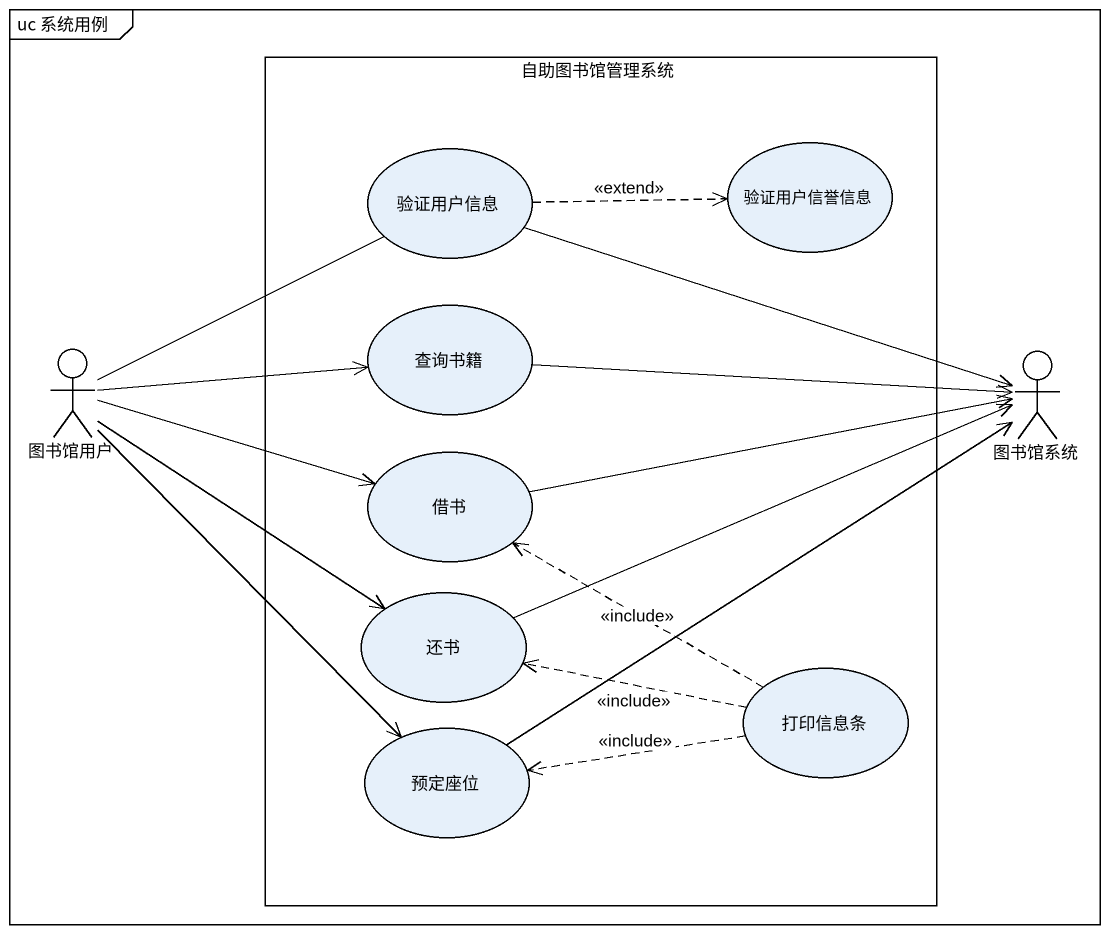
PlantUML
@startuml
mainframe uc 系统用例
rectangle 自助图书馆管理系统 {
  usecase 验证用户信息
  usecase 验证用户信誉信息
  usecase 查询书籍
  usecase 借书
  usecase 还书
  usecase 打印信息条
  usecase 预定座位
}
actor 图书馆用户
actor 图书馆系统
验证用户信息 .right.> 验证用户信誉信息 : <<extend>>
验证用户信息 -right-> 图书馆系统
图书馆用户 -right- 验证用户信息
图书馆用户 -right-> 查询书籍
图书馆用户 -right-> 借书
图书馆用户 --> 还书
图书馆用户 --> 预定座位
查询书籍 -right-> 图书馆系统
借书 -right-> 图书馆系统
还书 -right-> 图书馆系统
打印信息条 .left.> 借书 : <<include>>
打印信息条 .left.> 还书 : <<include>>
打印信息条 .left.> 预定座位 : <<include>>
预定座位 -up-> 图书馆系统
@enduml
